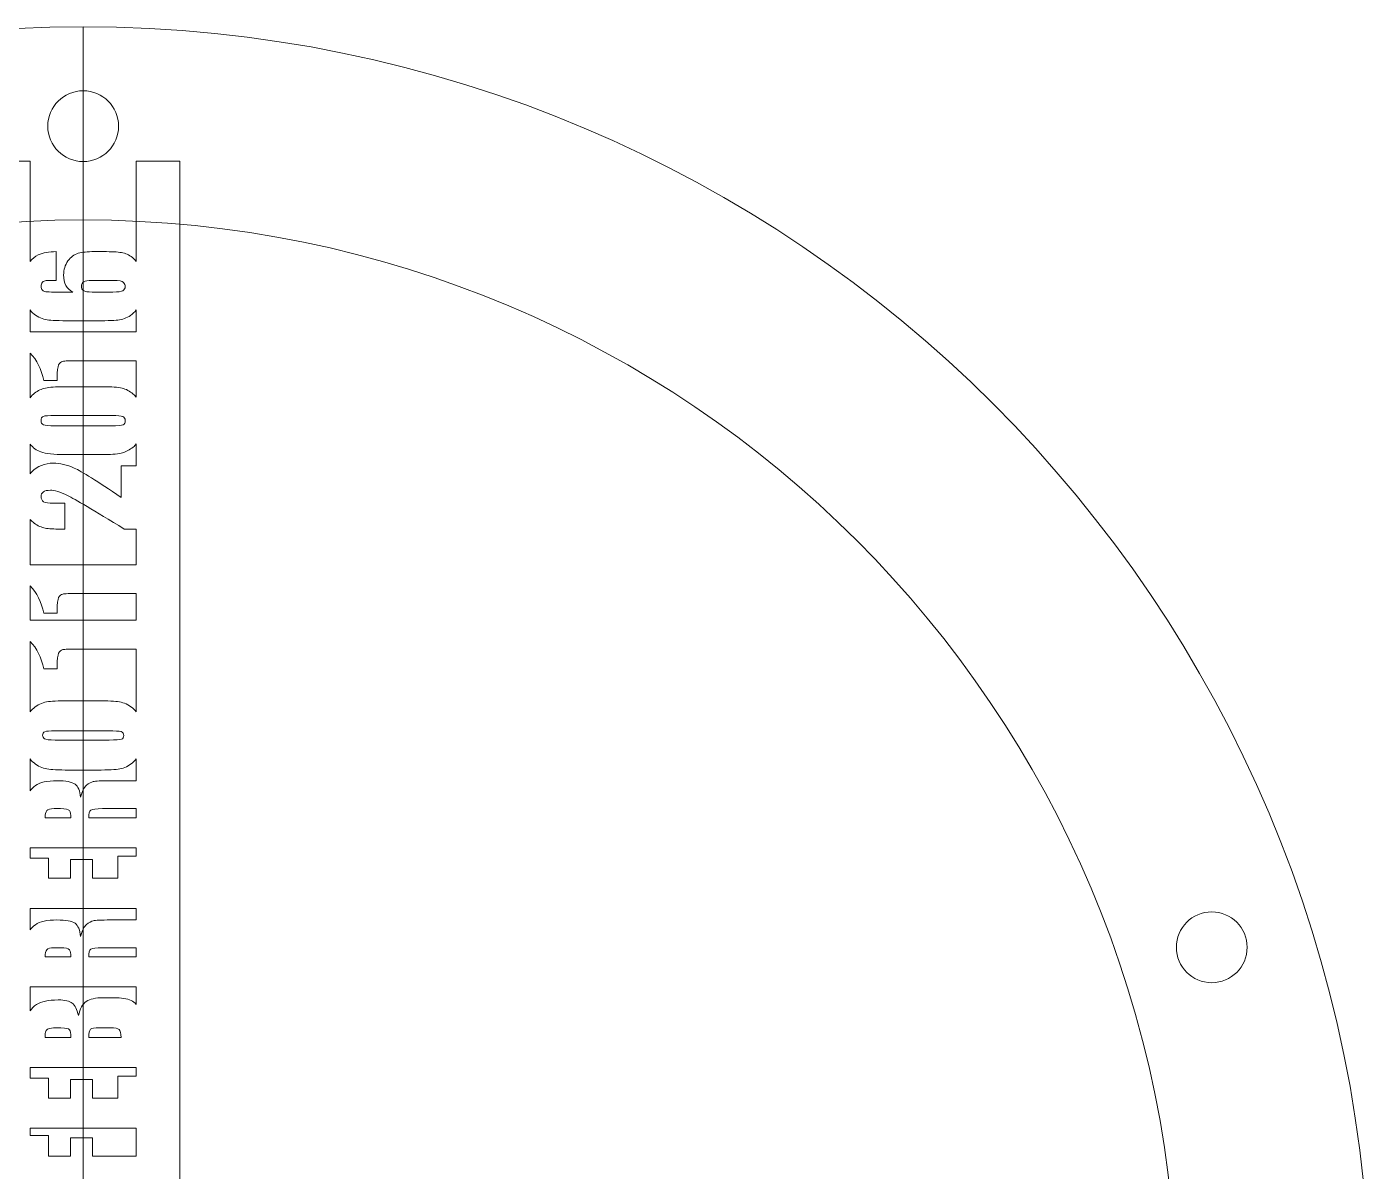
# Model space of a CAD drawing. Header units: millimetres. Extents: x -535 to 505, y -208 to 234.
# Drawn here: x -79.4 to 24.9, y 145.3 to 234.2 of the extents above; entities that cross this region are included whole.
import ezdxf

# ---------------------------------------------------------------- set-up
doc = ezdxf.new("R2010")
doc.units = ezdxf.units.MM
doc.header["$MEASUREMENT"] = 0
doc.layers.add('Capa 1', color=7, linetype='Continuous')

msp = doc.modelspace()

# ---------------------------------------------------------------- linework, layer by layer
at = {"layer": 'Capa 1', "color": 250, "lineweight": 20}
for centre, major_axis in [((-75.0592, 134.2139), (0, 100.0001)), ((-75.0593, 226.5005), (0, 2.75)), ((-75.0593, 134.214), (0, 85)), ((12.6331, 162.707), (0, 2.75))]:
    msp.add_ellipse(centre, major_axis=major_axis, ratio=1, dxfattribs=at)
msp.add_open_spline([(-75.0593, 134.214), (-75.0593, 134.214), (-75.0593, 234.2139), (-75.0593, 234.2139)], degree=3, dxfattribs=at)
for points, knots in [([(-148.4151, 82.26), (-148.4151, 82.26), (-150.1282, 85.1658), (-150.1282, 85.1658), (-150.1282, 85.1658), (-150.1282, 85.1658), (-144.0596, 88.7436), (-144.0596, 88.7436), (-144.0596, 88.7436), (-144.0596, 88.7436), (-148.2514, 95.8537), (-148.2514, 95.8537), (-148.2514, 95.8537), (-148.2514, 95.8537), (-154.3201, 92.2759), (-154.3201, 92.2759), (-154.3201, 92.2759), (-154.3201, 92.2759), (-156.0331, 95.1816), (-156.0331, 95.1816), (-156.0331, 95.1816), (-156.0331, 95.1816), (-82.8804, 138.3094), (-82.8804, 138.3094), (-82.8804, 138.3094), (-82.78, 138.5006), (-82.673, 138.6878), (-82.5593, 138.8705), (-82.5593, 138.8705), (-82.5593, 138.8705), (-82.5593, 223.7911), (-82.5593, 223.7911), (-82.5593, 223.7911), (-82.5593, 223.7911), (-79.1863, 223.7911), (-79.1863, 223.7911), (-79.1863, 223.7911), (-79.1863, 223.7911), (-79.1863, 215.9873), (-79.1863, 215.9873), (-79.1863, 215.9873), (-79.0126, 216.2073), (-78.8015, 216.3756), (-78.5539, 216.4925), (-78.5539, 216.4925), (-78.1835, 216.6664), (-77.717, 216.7533), (-77.1559, 216.7532), (-77.1559, 216.7532), (-77.1559, 216.7532), (-77.156, 214.5204), (-77.156, 214.5204), (-77.156, 214.5204), (-77.5754, 214.5204), (-77.8397, 214.5166), (-77.9474, 214.5072), (-77.9474, 214.5072), (-78.057, 214.4977), (-78.1495, 214.4524), (-78.2233, 214.3712), (-78.2233, 214.3712), (-78.2969, 214.2919), (-78.3347, 214.1823), (-78.3348, 214.0445), (-78.3348, 214.0445), (-78.3347, 213.9292), (-78.2988, 213.8347), (-78.2289, 213.7592), (-78.2289, 213.7592), (-78.1591, 213.6856), (-78.0703, 213.6421), (-77.9588, 213.6307), (-77.9588, 213.6307), (-77.8473, 213.6194), (-77.6244, 213.6137), (-77.2902, 213.6138), (-77.2902, 213.6138), (-77.2902, 213.6138), (-75.864, 213.6137), (-75.864, 213.6137), (-75.864, 213.6137), (-76.102, 213.729), (-76.2815, 213.8971), (-76.4004, 214.1181), (-76.4004, 214.1181), (-76.5195, 214.341), (-76.578, 214.6149), (-76.5779, 214.9399), (-76.5779, 214.9399), (-76.5779, 215.3497), (-76.4665, 215.7123), (-76.2455, 216.0259), (-76.2455, 216.0259), (-76.0245, 216.3414), (-75.7601, 216.5397), (-75.4503, 216.6247), (-75.4503, 216.6247), (-75.1404, 216.7097), (-74.7211, 216.7532), (-74.1942, 216.7533), (-74.1942, 216.7533), (-74.1942, 216.7533), (-73.482, 216.7532), (-73.482, 216.7532), (-73.482, 216.7532), (-72.8548, 216.7532), (-72.3883, 216.7286), (-72.0823, 216.6814), (-72.0823, 216.6814), (-71.7763, 216.6323), (-71.493, 216.5057), (-71.2341, 216.296), (-71.2341, 216.296), (-71.123, 216.2073), (-71.0224, 216.1042), (-70.9325, 215.987), (-70.9325, 215.987), (-70.9325, 215.987), (-70.9324, 223.7911), (-70.9324, 223.7911), (-70.9324, 223.7911), (-70.9324, 223.7911), (-67.5593, 223.7911), (-67.5593, 223.7911), (-67.5593, 223.7911), (-67.5593, 223.7911), (-67.5593, 138.8706), (-67.5593, 138.8706), (-67.5593, 138.8706), (-67.4597, 138.7105), (-67.3649, 138.547), (-67.2755, 138.3803), (-67.2755, 138.3803), (-67.2755, 138.3803), (6.2668, 95.9208), (6.2668, 95.9208), (6.2668, 95.9208), (6.2668, 95.9208), (4.5803, 92.9996), (4.5803, 92.9996), (4.5803, 92.9996), (4.5803, 92.9996), (-4.5505, 98.2712), (-4.5505, 98.2712), (-4.5505, 98.2712), (-4.4808, 98.0988), (-4.4354, 97.9194), (-4.4148, 97.7331), (-4.4148, 97.7331), (-4.3704, 97.3453), (-4.422, 96.9803), (-4.5668, 96.6386), (-4.5668, 96.6386), (-4.7143, 96.2963), (-5.0177, 95.7254), (-5.4786, 94.9271), (-5.4786, 94.9271), (-5.4786, 94.9271), (-6.2455, 93.5988), (-6.2455, 93.5988), (-6.2455, 93.5988), (-6.696, 92.8185), (-7.0323, 92.2776), (-7.2569, 91.9754), (-7.2569, 91.9754), (-7.4809, 91.6707), (-7.7663, 91.4407), (-8.1142, 91.2838), (-8.1142, 91.2838), (-8.293, 91.2032), (-8.4805, 91.1496), (-8.6764, 91.1226), (-8.6764, 91.1226), (-8.6764, 91.1226), (0.4534, 85.8516), (0.4534, 85.8516), (0.4534, 85.8516), (0.4534, 85.8516), (-1.2332, 82.9304), (-1.2332, 82.9304), (-1.2332, 82.9304), (-1.2332, 82.9304), (-74.7783, 125.3915), (-74.7783, 125.3915), (-74.7783, 125.3915), (-74.8716, 125.3886), (-74.9652, 125.3866), (-75.0593, 125.3866), (-75.0593, 125.3866), (-75.1265, 125.3866), (-75.1934, 125.3878), (-75.2603, 125.3892), (-75.2603, 125.3892), (-75.2603, 125.3892), (-148.4151, 82.26), (-148.4151, 82.26)], [0, 0, 0, 0, 0.02, 0.02, 0.02, 0.02, 0.04, 0.04, 0.04, 0.04, 0.06, 0.06, 0.06, 0.06, 0.08, 0.08, 0.08, 0.08, 0.1, 0.1, 0.1, 0.1, 0.12, 0.12, 0.12, 0.12, 0.14, 0.14, 0.14, 0.14, 0.16, 0.16, 0.16, 0.16, 0.18, 0.18, 0.18, 0.18, 0.2, 0.2, 0.2, 0.2, 0.22, 0.22, 0.22, 0.22, 0.24, 0.24, 0.24, 0.24, 0.26, 0.26, 0.26, 0.26, 0.28, 0.28, 0.28, 0.28, 0.3, 0.3, 0.3, 0.3, 0.32, 0.32, 0.32, 0.32, 0.34, 0.34, 0.34, 0.34, 0.36, 0.36, 0.36, 0.36, 0.38, 0.38, 0.38, 0.38, 0.4, 0.4, 0.4, 0.4, 0.42, 0.42, 0.42, 0.42, 0.44, 0.44, 0.44, 0.44, 0.46, 0.46, 0.46, 0.46, 0.48, 0.48, 0.48, 0.48, 0.5, 0.5, 0.5, 0.5, 0.52, 0.52, 0.52, 0.52, 0.54, 0.54, 0.54, 0.54, 0.56, 0.56, 0.56, 0.56, 0.58, 0.58, 0.58, 0.58, 0.6, 0.6, 0.6, 0.6, 0.62, 0.62, 0.62, 0.62, 0.64, 0.64, 0.64, 0.64, 0.66, 0.66, 0.66, 0.66, 0.68, 0.68, 0.68, 0.68, 0.7, 0.7, 0.7, 0.7, 0.72, 0.72, 0.72, 0.72, 0.74, 0.74, 0.74, 0.74, 0.76, 0.76, 0.76, 0.76, 0.78, 0.78, 0.78, 0.78, 0.8, 0.8, 0.8, 0.8, 0.82, 0.82, 0.82, 0.82, 0.84, 0.84, 0.84, 0.84, 0.86, 0.86, 0.86, 0.86, 0.88, 0.88, 0.88, 0.88, 0.9, 0.9, 0.9, 0.9, 0.92, 0.92, 0.92, 0.92, 0.94, 0.94, 0.94, 0.94, 0.96, 0.96, 0.96, 0.96, 1, 1, 1, 1]), ([(-74.3679, 214.5204), (-74.6833, 214.5204), (-74.9005, 214.4845), (-75.0177, 214.4147), (-75.0177, 214.4147), (-75.1368, 214.343), (-75.1952, 214.2277), (-75.1952, 214.0672), (-75.1952, 214.0672), (-75.1953, 213.9103), (-75.1386, 213.7951), (-75.0272, 213.7234), (-75.0272, 213.7234), (-74.9139, 213.6496), (-74.6947, 213.6137), (-74.3679, 213.6137), (-74.3679, 213.6137), (-74.3679, 213.6137), (-72.7509, 213.6137), (-72.7509, 213.6137), (-72.7509, 213.6137), (-72.3561, 213.6137), (-72.0992, 213.6477), (-71.9764, 213.7176), (-71.9764, 213.7176), (-71.8557, 213.7856), (-71.7952, 213.9008), (-71.7952, 214.0614), (-71.7952, 214.0614), (-71.7952, 214.1577), (-71.8423, 214.2597), (-71.9368, 214.3636), (-71.9368, 214.3636), (-72.0293, 214.4675), (-72.2825, 214.5204), (-72.6943, 214.5204), (-72.6943, 214.5204), (-72.6943, 214.5204), (-74.3679, 214.5204), (-74.3679, 214.5204)], [0, 0, 0, 0, 0.09090909, 0.09090909, 0.09090909, 0.09090909, 0.18181818, 0.18181818, 0.18181818, 0.18181818, 0.27272727, 0.27272727, 0.27272727, 0.27272727, 0.36363636, 0.36363636, 0.36363636, 0.36363636, 0.45454545, 0.45454545, 0.45454545, 0.45454545, 0.54545455, 0.54545455, 0.54545455, 0.54545455, 0.63636364, 0.63636364, 0.63636364, 0.63636364, 0.72727273, 0.72727273, 0.72727273, 0.72727273, 0.81818182, 0.81818182, 0.81818182, 0.81818182, 1, 1, 1, 1]), ([(-70.9324, 210.5101), (-70.9324, 210.5101), (-70.9325, 212.22), (-70.9325, 212.22), (-70.9325, 212.22), (-71.0591, 212.0535), (-71.2074, 211.913), (-71.3776, 211.7984), (-71.3776, 211.7984), (-71.6894, 211.5907), (-72.0161, 211.468), (-72.36, 211.4339), (-72.36, 211.4339), (-72.7019, 211.398), (-73.3687, 211.381), (-74.3565, 211.381), (-74.3565, 211.381), (-74.3565, 211.381), (-75.5958, 211.381), (-75.5958, 211.381), (-75.5958, 211.381), (-76.6611, 211.381), (-77.3751, 211.3961), (-77.734, 211.4282), (-77.734, 211.4282), (-78.093, 211.4604), (-78.4349, 211.5869), (-78.7541, 211.8135), (-78.7541, 211.8135), (-78.9192, 211.9291), (-79.0634, 212.0667), (-79.1862, 212.226), (-79.1862, 212.226), (-79.1862, 212.226), (-79.1862, 210.5101), (-79.1862, 210.5101), (-79.1862, 210.5101), (-79.1862, 210.5101), (-70.9324, 210.5101), (-70.9324, 210.5101)], [0, 0, 0, 0, 0.09090909, 0.09090909, 0.09090909, 0.09090909, 0.18181818, 0.18181818, 0.18181818, 0.18181818, 0.27272727, 0.27272727, 0.27272727, 0.27272727, 0.36363636, 0.36363636, 0.36363636, 0.36363636, 0.45454545, 0.45454545, 0.45454545, 0.45454545, 0.54545455, 0.54545455, 0.54545455, 0.54545455, 0.63636364, 0.63636364, 0.63636364, 0.63636364, 0.72727273, 0.72727273, 0.72727273, 0.72727273, 0.81818182, 0.81818182, 0.81818182, 0.81818182, 1, 1, 1, 1]), ([(-70.9325, 205.4466), (-70.9325, 205.4466), (-70.9324, 208.2774), (-70.9324, 208.2774), (-70.9324, 208.2774), (-70.9324, 208.2774), (-75.3954, 208.2774), (-75.3954, 208.2774), (-75.3954, 208.2774), (-76.0907, 208.2775), (-76.5099, 208.2604), (-76.6498, 208.2283), (-76.6498, 208.2283), (-76.7896, 208.1943), (-76.8973, 208.1036), (-76.9689, 207.9544), (-76.9689, 207.9544), (-77.0408, 207.8051), (-77.0767, 207.4728), (-77.0766, 206.957), (-77.0766, 206.957), (-77.0766, 206.957), (-77.0766, 206.736), (-77.0766, 206.736), (-77.0766, 206.736), (-77.0766, 206.736), (-78.1175, 206.736), (-78.1175, 206.736), (-78.1175, 206.736), (-78.3071, 207.6247), (-78.6639, 208.3372), (-79.1862, 208.873), (-79.1862, 208.873), (-79.1862, 208.873), (-79.1862, 205.3886), (-79.1862, 205.3886), (-79.1862, 205.3886), (-79.0781, 205.5405), (-78.9599, 205.6661), (-78.8315, 205.765), (-78.8315, 205.765), (-78.5841, 205.9577), (-78.3063, 206.088), (-77.9965, 206.156), (-77.9965, 206.156), (-77.6867, 206.224), (-77.1918, 206.2581), (-76.5119, 206.2581), (-76.5119, 206.2581), (-76.5119, 206.2581), (-73.5236, 206.2581), (-73.5236, 206.2581), (-73.5236, 206.2581), (-72.8435, 206.2581), (-72.3506, 206.2203), (-72.0407, 206.1466), (-72.0407, 206.1466), (-71.729, 206.0729), (-71.4401, 205.9199), (-71.17, 205.6876), (-71.17, 205.6876), (-71.083, 205.6123), (-71.0038, 205.5319), (-70.9325, 205.4466)], [0, 0, 0, 0, 0.05882353, 0.05882353, 0.05882353, 0.05882353, 0.11764706, 0.11764706, 0.11764706, 0.11764706, 0.17647059, 0.17647059, 0.17647059, 0.17647059, 0.23529412, 0.23529412, 0.23529412, 0.23529412, 0.29411765, 0.29411765, 0.29411765, 0.29411765, 0.35294118, 0.35294118, 0.35294118, 0.35294118, 0.41176471, 0.41176471, 0.41176471, 0.41176471, 0.47058824, 0.47058824, 0.47058824, 0.47058824, 0.52941176, 0.52941176, 0.52941176, 0.52941176, 0.58823529, 0.58823529, 0.58823529, 0.58823529, 0.64705882, 0.64705882, 0.64705882, 0.64705882, 0.70588235, 0.70588235, 0.70588235, 0.70588235, 0.76470588, 0.76470588, 0.76470588, 0.76470588, 0.82352941, 0.82352941, 0.82352941, 0.82352941, 0.88235294, 0.88235294, 0.88235294, 0.88235294, 1, 1, 1, 1]), ([(-77.2617, 204.0254), (-77.7378, 204.0254), (-78.0344, 204.0026), (-78.1552, 203.9554), (-78.1552, 203.9554), (-78.2742, 203.9101), (-78.3348, 203.8024), (-78.3348, 203.6305), (-78.3348, 203.6305), (-78.3348, 203.4643), (-78.2704, 203.3547), (-78.1439, 203.3018), (-78.1439, 203.3018), (-78.0173, 203.2472), (-77.7226, 203.2206), (-77.2617, 203.2206), (-77.2617, 203.2206), (-77.2617, 203.2206), (-72.8946, 203.2206), (-72.8946, 203.2206), (-72.8946, 203.2206), (-72.375, 203.2206), (-72.0615, 203.2452), (-71.9558, 203.2962), (-71.9558, 203.2962), (-71.8481, 203.3453), (-71.7952, 203.453), (-71.7951, 203.6211), (-71.7951, 203.6211), (-71.7951, 203.7873), (-71.8574, 203.895), (-71.984, 203.9479), (-71.984, 203.9479), (-72.1088, 203.9989), (-72.3901, 204.0253), (-72.8285, 204.0253), (-72.8285, 204.0253), (-72.8285, 204.0253), (-77.2617, 204.0254), (-77.2617, 204.0254)], [0, 0, 0, 0, 0.09090909, 0.09090909, 0.09090909, 0.09090909, 0.18181818, 0.18181818, 0.18181818, 0.18181818, 0.27272727, 0.27272727, 0.27272727, 0.27272727, 0.36363636, 0.36363636, 0.36363636, 0.36363636, 0.45454545, 0.45454545, 0.45454545, 0.45454545, 0.54545455, 0.54545455, 0.54545455, 0.54545455, 0.63636364, 0.63636364, 0.63636364, 0.63636364, 0.72727273, 0.72727273, 0.72727273, 0.72727273, 0.81818182, 0.81818182, 0.81818182, 0.81818182, 1, 1, 1, 1]), ([(-70.9324, 200.1152), (-70.9324, 200.1152), (-70.9325, 201.809), (-70.9325, 201.809), (-70.9325, 201.809), (-71.0055, 201.7203), (-71.0866, 201.64), (-71.1755, 201.5678), (-71.1755, 201.5678), (-71.4382, 201.3581), (-71.7139, 201.2089), (-72.003, 201.1202), (-72.003, 201.1202), (-72.2939, 201.0313), (-72.7547, 200.9879), (-73.3856, 200.9879), (-73.3856, 200.9879), (-73.3856, 200.9879), (-76.5119, 200.9879), (-76.5119, 200.9879), (-76.5119, 200.9879), (-77.3354, 200.988), (-77.9512, 201.0597), (-78.3612, 201.2013), (-78.3612, 201.2013), (-78.6877, 201.3142), (-78.9628, 201.5158), (-79.1863, 201.8072), (-79.1863, 201.8072), (-79.1863, 201.8072), (-79.1862, 199.486), (-79.1862, 199.486), (-79.1862, 199.486), (-79.1453, 199.5382), (-79.102, 199.588), (-79.0563, 199.6354), (-79.0563, 199.6354), (-78.6142, 200.0906), (-78.057, 200.3192), (-77.3827, 200.3192), (-77.3827, 200.3192), (-76.8688, 200.3192), (-76.3268, 200.1908), (-75.7544, 199.9339), (-75.7544, 199.9339), (-75.1821, 199.677), (-73.9694, 198.9195), (-72.1124, 197.6634), (-72.1124, 197.6634), (-72.1124, 197.6634), (-72.1125, 200.1152), (-72.1125, 200.1152), (-72.1125, 200.1152), (-72.1125, 200.1152), (-70.9324, 200.1152), (-70.9324, 200.1152)], [0, 0, 0, 0, 0.06666667, 0.06666667, 0.06666667, 0.06666667, 0.13333333, 0.13333333, 0.13333333, 0.13333333, 0.2, 0.2, 0.2, 0.2, 0.26666667, 0.26666667, 0.26666667, 0.26666667, 0.33333333, 0.33333333, 0.33333333, 0.33333333, 0.4, 0.4, 0.4, 0.4, 0.46666667, 0.46666667, 0.46666667, 0.46666667, 0.53333333, 0.53333333, 0.53333333, 0.53333333, 0.6, 0.6, 0.6, 0.6, 0.66666667, 0.66666667, 0.66666667, 0.66666667, 0.73333333, 0.73333333, 0.73333333, 0.73333333, 0.8, 0.8, 0.8, 0.8, 0.86666667, 0.86666667, 0.86666667, 0.86666667, 1, 1, 1, 1]), ([(-70.9325, 192.429), (-70.9325, 192.429), (-70.9325, 195.1974), (-70.9325, 195.1974), (-70.9325, 195.1974), (-70.9325, 195.1974), (-71.8631, 195.2002), (-71.8631, 195.2002), (-71.8631, 195.2002), (-74.2451, 196.6584), (-75.7185, 197.5255), (-76.2851, 197.8012), (-76.2851, 197.8012), (-76.8519, 198.077), (-77.2939, 198.2149), (-77.6094, 198.2149), (-77.6094, 198.2149), (-77.8531, 198.2149), (-78.0344, 198.1715), (-78.1553, 198.0884), (-78.1553, 198.0884), (-78.2742, 198.0052), (-78.3348, 197.8787), (-78.3347, 197.7087), (-78.3347, 197.7087), (-78.3347, 197.5387), (-78.2685, 197.4103), (-78.1363, 197.3271), (-78.1363, 197.3271), (-78.0042, 197.244), (-77.7416, 197.2024), (-77.3487, 197.2024), (-77.3487, 197.2024), (-77.3487, 197.2024), (-76.4987, 197.2024), (-76.4987, 197.2024), (-76.4987, 197.2024), (-76.4987, 197.2024), (-76.4986, 195.1964), (-76.4986, 195.1964), (-76.4986, 195.1964), (-76.4986, 195.1964), (-76.8254, 195.1964), (-76.8254, 195.1964), (-76.8254, 195.1964), (-77.326, 195.1964), (-77.7226, 195.2228), (-78.0117, 195.2738), (-78.0117, 195.2738), (-78.3006, 195.3248), (-78.586, 195.4533), (-78.8655, 195.6554), (-78.8655, 195.6554), (-78.9844, 195.7422), (-79.0915, 195.84), (-79.1862, 195.9488), (-79.1862, 195.9488), (-79.1862, 195.9488), (-79.1862, 192.429), (-79.1862, 192.429), (-79.1862, 192.429), (-79.1862, 192.429), (-70.9325, 192.429), (-70.9325, 192.429)], [0, 0, 0, 0, 0.05882353, 0.05882353, 0.05882353, 0.05882353, 0.11764706, 0.11764706, 0.11764706, 0.11764706, 0.17647059, 0.17647059, 0.17647059, 0.17647059, 0.23529412, 0.23529412, 0.23529412, 0.23529412, 0.29411765, 0.29411765, 0.29411765, 0.29411765, 0.35294118, 0.35294118, 0.35294118, 0.35294118, 0.41176471, 0.41176471, 0.41176471, 0.41176471, 0.47058824, 0.47058824, 0.47058824, 0.47058824, 0.52941176, 0.52941176, 0.52941176, 0.52941176, 0.58823529, 0.58823529, 0.58823529, 0.58823529, 0.64705882, 0.64705882, 0.64705882, 0.64705882, 0.70588235, 0.70588235, 0.70588235, 0.70588235, 0.76470588, 0.76470588, 0.76470588, 0.76470588, 0.82352941, 0.82352941, 0.82352941, 0.82352941, 0.88235294, 0.88235294, 0.88235294, 0.88235294, 1, 1, 1, 1]), ([(-70.9324, 188.1128), (-70.9324, 188.1128), (-70.9324, 190.1963), (-70.9324, 190.1963), (-70.9324, 190.1963), (-70.9324, 190.1963), (-75.3954, 190.1963), (-75.3954, 190.1963), (-75.3954, 190.1963), (-76.0907, 190.1964), (-76.5099, 190.1793), (-76.6497, 190.1472), (-76.6497, 190.1472), (-76.7896, 190.1132), (-76.8973, 190.0225), (-76.969, 189.8733), (-76.969, 189.8733), (-77.0408, 189.724), (-77.0766, 189.3917), (-77.0766, 188.8759), (-77.0766, 188.8759), (-77.0766, 188.8759), (-77.0766, 188.6549), (-77.0766, 188.6549), (-77.0766, 188.6549), (-77.0766, 188.6549), (-78.1175, 188.655), (-78.1175, 188.655), (-78.1175, 188.655), (-78.3071, 189.5436), (-78.664, 190.256), (-79.1862, 190.7919), (-79.1862, 190.7919), (-79.1862, 190.7919), (-79.1863, 188.1127), (-79.1863, 188.1127), (-79.1863, 188.1127), (-79.1863, 188.1127), (-70.9324, 188.1128), (-70.9324, 188.1128)], [0, 0, 0, 0, 0.09090909, 0.09090909, 0.09090909, 0.09090909, 0.18181818, 0.18181818, 0.18181818, 0.18181818, 0.27272727, 0.27272727, 0.27272727, 0.27272727, 0.36363636, 0.36363636, 0.36363636, 0.36363636, 0.45454545, 0.45454545, 0.45454545, 0.45454545, 0.54545455, 0.54545455, 0.54545455, 0.54545455, 0.63636364, 0.63636364, 0.63636364, 0.63636364, 0.72727273, 0.72727273, 0.72727273, 0.72727273, 0.81818182, 0.81818182, 0.81818182, 0.81818182, 1, 1, 1, 1]), ([(-70.9324, 180.9932), (-70.9324, 180.9932), (-70.9324, 185.88), (-70.9324, 185.88), (-70.9324, 185.88), (-70.9324, 185.88), (-75.3955, 185.8801), (-75.3955, 185.8801), (-75.3955, 185.8801), (-76.0906, 185.88), (-76.51, 185.863), (-76.6498, 185.8309), (-76.6498, 185.8309), (-76.7896, 185.7969), (-76.8972, 185.7062), (-76.9689, 185.557), (-76.9689, 185.557), (-77.0408, 185.4077), (-77.0766, 185.0753), (-77.0767, 184.5596), (-77.0767, 184.5596), (-77.0767, 184.5596), (-77.0766, 184.3386), (-77.0766, 184.3386), (-77.0766, 184.3386), (-77.0766, 184.3386), (-78.1175, 184.3386), (-78.1175, 184.3386), (-78.1175, 184.3386), (-78.307, 185.2273), (-78.6639, 185.9397), (-79.1863, 186.4757), (-79.1863, 186.4757), (-79.1863, 186.4757), (-79.1862, 180.9921), (-79.1862, 180.9921), (-79.1862, 180.9921), (-79.0718, 181.1386), (-78.9392, 181.2676), (-78.7881, 181.3786), (-78.7881, 181.3786), (-78.4744, 181.6109), (-78.1325, 181.7488), (-77.7643, 181.7942), (-77.7643, 181.7942), (-77.3941, 181.8376), (-76.748, 181.8603), (-75.8262, 181.8603), (-75.8262, 181.8603), (-75.8262, 181.8603), (-74.2923, 181.8603), (-74.2923, 181.8603), (-74.2923, 181.8603), (-73.3914, 181.8603), (-72.7548, 181.8395), (-72.3807, 181.7962), (-72.3807, 181.7962), (-72.0048, 181.7545), (-71.6629, 181.6223), (-71.3531, 181.3994), (-71.3531, 181.3994), (-71.1939, 181.2849), (-71.0537, 181.1493), (-70.9324, 180.9932)], [0, 0, 0, 0, 0.05882353, 0.05882353, 0.05882353, 0.05882353, 0.11764706, 0.11764706, 0.11764706, 0.11764706, 0.17647059, 0.17647059, 0.17647059, 0.17647059, 0.23529412, 0.23529412, 0.23529412, 0.23529412, 0.29411765, 0.29411765, 0.29411765, 0.29411765, 0.35294118, 0.35294118, 0.35294118, 0.35294118, 0.41176471, 0.41176471, 0.41176471, 0.41176471, 0.47058824, 0.47058824, 0.47058824, 0.47058824, 0.52941176, 0.52941176, 0.52941176, 0.52941176, 0.58823529, 0.58823529, 0.58823529, 0.58823529, 0.64705882, 0.64705882, 0.64705882, 0.64705882, 0.70588235, 0.70588235, 0.70588235, 0.70588235, 0.76470588, 0.76470588, 0.76470588, 0.76470588, 0.82352941, 0.82352941, 0.82352941, 0.82352941, 0.88235294, 0.88235294, 0.88235294, 0.88235294, 1, 1, 1, 1]), ([(-77.2372, 179.5255), (-77.6528, 179.5255), (-77.9192, 179.5029), (-78.0362, 179.4575), (-78.0362, 179.4575), (-78.1515, 179.4122), (-78.21, 179.3196), (-78.2101, 179.1799), (-78.2101, 179.1799), (-78.2101, 179.0609), (-78.1628, 178.9702), (-78.0684, 178.906), (-78.0684, 178.906), (-77.9759, 178.8436), (-77.6982, 178.8115), (-77.2373, 178.8115), (-77.2373, 178.8115), (-77.2373, 178.8115), (-73.0531, 178.8115), (-73.0531, 178.8115), (-73.0531, 178.8115), (-72.5338, 178.8115), (-72.2127, 178.8323), (-72.0917, 178.8739), (-72.0917, 178.8739), (-71.9689, 178.9154), (-71.9084, 179.0118), (-71.9084, 179.1629), (-71.9084, 179.1629), (-71.9084, 179.3178), (-71.9784, 179.4179), (-72.1181, 179.4613), (-72.1181, 179.4613), (-72.2579, 179.5048), (-72.5922, 179.5255), (-73.1194, 179.5255), (-73.1194, 179.5255), (-73.1194, 179.5255), (-77.2372, 179.5255), (-77.2372, 179.5255)], [0, 0, 0, 0, 0.09090909, 0.09090909, 0.09090909, 0.09090909, 0.18181818, 0.18181818, 0.18181818, 0.18181818, 0.27272727, 0.27272727, 0.27272727, 0.27272727, 0.36363636, 0.36363636, 0.36363636, 0.36363636, 0.45454545, 0.45454545, 0.45454545, 0.45454545, 0.54545455, 0.54545455, 0.54545455, 0.54545455, 0.63636364, 0.63636364, 0.63636364, 0.63636364, 0.72727273, 0.72727273, 0.72727273, 0.72727273, 0.81818182, 0.81818182, 0.81818182, 0.81818182, 1, 1, 1, 1]), ([(-70.9325, 175.6438), (-70.9325, 175.6438), (-70.9324, 177.3449), (-70.9324, 177.3449), (-70.9324, 177.3449), (-71.0469, 177.1984), (-71.1795, 177.0695), (-71.3305, 176.9585), (-71.3305, 176.9585), (-71.6441, 176.7261), (-71.9859, 176.5882), (-72.3542, 176.5429), (-72.3542, 176.5429), (-72.7245, 176.4994), (-73.3705, 176.4768), (-74.2924, 176.4769), (-74.2924, 176.4769), (-74.2924, 176.4769), (-75.8262, 176.4768), (-75.8262, 176.4768), (-75.8262, 176.4768), (-76.7273, 176.4768), (-77.3638, 176.4976), (-77.7378, 176.541), (-77.7378, 176.541), (-78.1137, 176.5826), (-78.4556, 176.7148), (-78.7654, 176.9377), (-78.7654, 176.9377), (-78.9247, 177.0523), (-79.0649, 177.1878), (-79.1862, 177.3441), (-79.1862, 177.3441), (-79.1862, 177.3441), (-79.1862, 174.8647), (-79.1862, 174.8647), (-79.1862, 174.8647), (-79.0786, 175.0187), (-78.9397, 175.1556), (-78.7691, 175.2754), (-78.7691, 175.2754), (-78.4216, 175.521), (-77.8643, 175.6438), (-77.1012, 175.6438), (-77.1012, 175.6438), (-76.4041, 175.6438), (-75.9357, 175.5569), (-75.6959, 175.3831), (-75.6959, 175.3831), (-75.456, 175.2112), (-75.3124, 174.8693), (-75.2652, 174.3593), (-75.2652, 174.3593), (-75.15, 174.8202), (-74.997, 175.1318), (-74.8042, 175.2905), (-74.8042, 175.2905), (-74.6134, 175.4492), (-74.4359, 175.5474), (-74.2754, 175.5852), (-74.2754, 175.5852), (-74.1147, 175.6249), (-73.6727, 175.6438), (-72.9494, 175.6438), (-72.9494, 175.6438), (-72.9494, 175.6438), (-70.9325, 175.6438), (-70.9325, 175.6438)], [0, 0, 0, 0, 0.05555556, 0.05555556, 0.05555556, 0.05555556, 0.11111111, 0.11111111, 0.11111111, 0.11111111, 0.16666667, 0.16666667, 0.16666667, 0.16666667, 0.22222222, 0.22222222, 0.22222222, 0.22222222, 0.27777778, 0.27777778, 0.27777778, 0.27777778, 0.33333333, 0.33333333, 0.33333333, 0.33333333, 0.38888889, 0.38888889, 0.38888889, 0.38888889, 0.44444444, 0.44444444, 0.44444444, 0.44444444, 0.5, 0.5, 0.5, 0.5, 0.55555556, 0.55555556, 0.55555556, 0.55555556, 0.61111111, 0.61111111, 0.61111111, 0.61111111, 0.66666667, 0.66666667, 0.66666667, 0.66666667, 0.72222222, 0.72222222, 0.72222222, 0.72222222, 0.77777778, 0.77777778, 0.77777778, 0.77777778, 0.83333333, 0.83333333, 0.83333333, 0.83333333, 0.88888889, 0.88888889, 0.88888889, 0.88888889, 1, 1, 1, 1]), ([(-78.0173, 172.7763), (-78.0173, 172.7763), (-76.0226, 172.7763), (-76.0226, 172.7763), (-76.0226, 172.7763), (-76.0227, 173.0371), (-76.0586, 173.2183), (-76.1303, 173.3222), (-76.1303, 173.3222), (-76.202, 173.4261), (-76.4363, 173.479), (-76.831, 173.4791), (-76.831, 173.4791), (-76.831, 173.4791), (-77.3241, 173.479), (-77.3241, 173.479), (-77.3241, 173.479), (-77.6094, 173.479), (-77.7964, 173.428), (-77.8851, 173.3279), (-77.8851, 173.3279), (-77.9739, 173.2278), (-78.0174, 173.0427), (-78.0173, 172.7763)], [0, 0, 0, 0, 0.14285714, 0.14285714, 0.14285714, 0.14285714, 0.28571429, 0.28571429, 0.28571429, 0.28571429, 0.42857143, 0.42857143, 0.42857143, 0.42857143, 0.57142857, 0.57142857, 0.57142857, 0.57142857, 0.71428571, 0.71428571, 0.71428571, 0.71428571, 1, 1, 1, 1]), ([(-70.9325, 172.7764), (-70.9325, 172.7764), (-70.9325, 173.479), (-70.9325, 173.479), (-70.9325, 173.479), (-70.9325, 173.479), (-73.5651, 173.479), (-73.5651, 173.479), (-73.5651, 173.479), (-74.0448, 173.4791), (-74.3415, 173.4412), (-74.4566, 173.3657), (-74.4566, 173.3657), (-74.572, 173.292), (-74.6286, 173.0956), (-74.6285, 172.7763), (-74.6285, 172.7763), (-74.6285, 172.7763), (-70.9325, 172.7764), (-70.9325, 172.7764)], [0, 0, 0, 0, 0.16666667, 0.16666667, 0.16666667, 0.16666667, 0.33333333, 0.33333333, 0.33333333, 0.33333333, 0.5, 0.5, 0.5, 0.5, 0.66666667, 0.66666667, 0.66666667, 0.66666667, 1, 1, 1, 1]), ([(-70.9325, 169.7785), (-70.9325, 169.7785), (-70.9325, 170.4416), (-70.9325, 170.4416), (-70.9325, 170.4416), (-70.9325, 170.4416), (-79.1862, 170.4416), (-79.1862, 170.4416), (-79.1862, 170.4416), (-79.1862, 170.4416), (-79.1863, 169.6197), (-79.1863, 169.6197), (-79.1863, 169.6197), (-79.1863, 169.6197), (-77.7566, 169.6198), (-77.7566, 169.6198), (-77.7566, 169.6198), (-77.7566, 169.6198), (-77.7567, 168.0671), (-77.7567, 168.0671), (-77.7567, 168.0671), (-77.7567, 168.0671), (-76.0453, 168.0671), (-76.0453, 168.0671), (-76.0453, 168.0671), (-76.0453, 168.0671), (-76.0452, 169.5178), (-76.0452, 169.5178), (-76.0452, 169.5178), (-76.0452, 169.5178), (-74.3452, 169.5178), (-74.3452, 169.5178), (-74.3452, 169.5178), (-74.3452, 169.5178), (-74.3453, 168.0671), (-74.3453, 168.0671), (-74.3453, 168.0671), (-74.3453, 168.0671), (-72.3731, 168.0671), (-72.3731, 168.0671), (-72.3731, 168.0671), (-72.3731, 168.0671), (-72.3732, 169.7785), (-72.3732, 169.7785), (-72.3732, 169.7785), (-72.3732, 169.7785), (-70.9325, 169.7785), (-70.9325, 169.7785)], [0, 0, 0, 0, 0.07692308, 0.07692308, 0.07692308, 0.07692308, 0.15384615, 0.15384615, 0.15384615, 0.15384615, 0.23076923, 0.23076923, 0.23076923, 0.23076923, 0.30769231, 0.30769231, 0.30769231, 0.30769231, 0.38461538, 0.38461538, 0.38461538, 0.38461538, 0.46153846, 0.46153846, 0.46153846, 0.46153846, 0.53846154, 0.53846154, 0.53846154, 0.53846154, 0.61538462, 0.61538462, 0.61538462, 0.61538462, 0.69230769, 0.69230769, 0.69230769, 0.69230769, 0.76923077, 0.76923077, 0.76923077, 0.76923077, 0.84615385, 0.84615385, 0.84615385, 0.84615385, 1, 1, 1, 1]), ([(-70.9324, 164.8314), (-70.9324, 164.8314), (-70.9325, 165.7324), (-70.9325, 165.7324), (-70.9325, 165.7324), (-70.9325, 165.7324), (-79.1862, 165.7325), (-79.1862, 165.7325), (-79.1862, 165.7325), (-79.1862, 165.7325), (-79.1862, 164.0523), (-79.1862, 164.0523), (-79.1862, 164.0523), (-79.0787, 164.2063), (-78.9396, 164.3432), (-78.7692, 164.463), (-78.7692, 164.463), (-78.4216, 164.7086), (-77.8643, 164.8314), (-77.1013, 164.8314), (-77.1013, 164.8314), (-76.4042, 164.8315), (-75.9358, 164.7445), (-75.6959, 164.5708), (-75.6959, 164.5708), (-75.4559, 164.3988), (-75.3123, 164.0569), (-75.2652, 163.5469), (-75.2652, 163.5469), (-75.1499, 164.0078), (-74.9969, 164.3194), (-74.8043, 164.4781), (-74.8043, 164.4781), (-74.6135, 164.6368), (-74.4359, 164.735), (-74.2753, 164.7728), (-74.2753, 164.7728), (-74.1148, 164.8125), (-73.6727, 164.8314), (-72.9493, 164.8314), (-72.9493, 164.8314), (-72.9493, 164.8314), (-70.9324, 164.8314), (-70.9324, 164.8314)], [0, 0, 0, 0, 0.08333333, 0.08333333, 0.08333333, 0.08333333, 0.16666667, 0.16666667, 0.16666667, 0.16666667, 0.25, 0.25, 0.25, 0.25, 0.33333333, 0.33333333, 0.33333333, 0.33333333, 0.41666667, 0.41666667, 0.41666667, 0.41666667, 0.5, 0.5, 0.5, 0.5, 0.58333333, 0.58333333, 0.58333333, 0.58333333, 0.66666667, 0.66666667, 0.66666667, 0.66666667, 0.75, 0.75, 0.75, 0.75, 0.83333333, 0.83333333, 0.83333333, 0.83333333, 1, 1, 1, 1]), ([(-78.0173, 161.9639), (-78.0173, 161.9639), (-76.0227, 161.9639), (-76.0227, 161.9639), (-76.0227, 161.9639), (-76.0227, 162.2246), (-76.0585, 162.4059), (-76.1303, 162.5098), (-76.1303, 162.5098), (-76.2021, 162.6137), (-76.4363, 162.6666), (-76.8311, 162.6666), (-76.8311, 162.6666), (-76.8311, 162.6666), (-77.3242, 162.6666), (-77.3242, 162.6666), (-77.3242, 162.6666), (-77.6094, 162.6666), (-77.7963, 162.6156), (-77.8852, 162.5155), (-77.8852, 162.5155), (-77.974, 162.4155), (-78.0173, 162.2304), (-78.0173, 161.9639)], [0, 0, 0, 0, 0.14285714, 0.14285714, 0.14285714, 0.14285714, 0.28571429, 0.28571429, 0.28571429, 0.28571429, 0.42857143, 0.42857143, 0.42857143, 0.42857143, 0.57142857, 0.57142857, 0.57142857, 0.57142857, 0.71428571, 0.71428571, 0.71428571, 0.71428571, 1, 1, 1, 1]), ([(-70.9325, 161.9639), (-70.9325, 161.9639), (-70.9324, 162.6666), (-70.9324, 162.6666), (-70.9324, 162.6666), (-70.9324, 162.6666), (-73.5652, 162.6666), (-73.5652, 162.6666), (-73.5652, 162.6666), (-74.0449, 162.6666), (-74.3415, 162.6288), (-74.4566, 162.5533), (-74.4566, 162.5533), (-74.572, 162.4796), (-74.6285, 162.2832), (-74.6286, 161.9639), (-74.6286, 161.9639), (-74.6286, 161.9639), (-70.9325, 161.9639), (-70.9325, 161.9639)], [0, 0, 0, 0, 0.16666667, 0.16666667, 0.16666667, 0.16666667, 0.33333333, 0.33333333, 0.33333333, 0.33333333, 0.5, 0.5, 0.5, 0.5, 0.66666667, 0.66666667, 0.66666667, 0.66666667, 1, 1, 1, 1]), ([(-70.9324, 158.2647), (-70.9324, 158.2647), (-70.9324, 159.6292), (-70.9324, 159.6292), (-70.9324, 159.6292), (-70.9324, 159.6292), (-79.1862, 159.6293), (-79.1862, 159.6293), (-79.1862, 159.6293), (-79.1862, 159.6293), (-79.1863, 157.7693), (-79.1863, 157.7693), (-79.1863, 157.7693), (-79.0612, 157.9632), (-78.8928, 158.1303), (-78.6822, 158.271), (-78.6822, 158.271), (-78.3329, 158.5034), (-77.7718, 158.6186), (-76.9974, 158.6186), (-76.9974, 158.6186), (-76.474, 158.6186), (-76.1095, 158.5374), (-75.9037, 158.373), (-75.9037, 158.373), (-75.6958, 158.2087), (-75.539, 157.8838), (-75.4277, 157.4002), (-75.4277, 157.4002), (-75.3048, 157.9405), (-75.1027, 158.3069), (-74.8213, 158.4995), (-74.8213, 158.4995), (-74.5379, 158.6923), (-74.1054, 158.7886), (-73.5198, 158.7887), (-73.5198, 158.7887), (-73.5198, 158.7887), (-72.6887, 158.7886), (-72.6887, 158.7886), (-72.6887, 158.7886), (-72.0822, 158.7886), (-71.6346, 158.7187), (-71.3419, 158.5808), (-71.3419, 158.5808), (-71.1757, 158.502), (-71.039, 158.3967), (-70.9324, 158.2647)], [0, 0, 0, 0, 0.07692308, 0.07692308, 0.07692308, 0.07692308, 0.15384615, 0.15384615, 0.15384615, 0.15384615, 0.23076923, 0.23076923, 0.23076923, 0.23076923, 0.30769231, 0.30769231, 0.30769231, 0.30769231, 0.38461538, 0.38461538, 0.38461538, 0.38461538, 0.46153846, 0.46153846, 0.46153846, 0.46153846, 0.53846154, 0.53846154, 0.53846154, 0.53846154, 0.61538462, 0.61538462, 0.61538462, 0.61538462, 0.69230769, 0.69230769, 0.69230769, 0.69230769, 0.76923077, 0.76923077, 0.76923077, 0.76923077, 0.84615385, 0.84615385, 0.84615385, 0.84615385, 1, 1, 1, 1]), ([(-78.0173, 155.7058), (-78.0173, 155.7058), (-76.0227, 155.7058), (-76.0227, 155.7058), (-76.0227, 155.7058), (-76.0265, 155.804), (-76.0282, 155.8796), (-76.0283, 155.9344), (-76.0283, 155.9344), (-76.0282, 156.1573), (-76.0849, 156.3008), (-76.1965, 156.3613), (-76.1965, 156.3613), (-76.3098, 156.4236), (-76.6328, 156.4538), (-77.1636, 156.4538), (-77.1636, 156.4538), (-77.4451, 156.4538), (-77.6415, 156.4293), (-77.7547, 156.3784), (-77.7547, 156.3784), (-77.8662, 156.3274), (-77.9381, 156.2612), (-77.9683, 156.18), (-77.9683, 156.18), (-77.9965, 156.0987), (-78.0136, 155.9401), (-78.0173, 155.7058)], [0, 0, 0, 0, 0.125, 0.125, 0.125, 0.125, 0.25, 0.25, 0.25, 0.25, 0.375, 0.375, 0.375, 0.375, 0.5, 0.5, 0.5, 0.5, 0.625, 0.625, 0.625, 0.625, 0.75, 0.75, 0.75, 0.75, 1, 1, 1, 1]), ([(-74.6286, 155.7058), (-74.6286, 155.7058), (-72.1125, 155.7058), (-72.1125, 155.7058), (-72.1125, 155.7058), (-72.1239, 156.0269), (-72.1748, 156.2328), (-72.2674, 156.3216), (-72.2674, 156.3216), (-72.36, 156.4104), (-72.5885, 156.4538), (-72.9511, 156.4539), (-72.9511, 156.4539), (-72.9511, 156.4539), (-73.7899, 156.4538), (-73.7899, 156.4538), (-73.7899, 156.4538), (-74.1753, 156.4538), (-74.4075, 156.4142), (-74.4906, 156.3348), (-74.4906, 156.3348), (-74.5719, 156.2555), (-74.6173, 156.0458), (-74.6286, 155.7058)], [0, 0, 0, 0, 0.14285714, 0.14285714, 0.14285714, 0.14285714, 0.28571429, 0.28571429, 0.28571429, 0.28571429, 0.42857143, 0.42857143, 0.42857143, 0.42857143, 0.57142857, 0.57142857, 0.57142857, 0.57142857, 0.71428571, 0.71428571, 0.71428571, 0.71428571, 1, 1, 1, 1]), ([(-70.9324, 152.708), (-70.9324, 152.708), (-70.9324, 153.3711), (-70.9324, 153.3711), (-70.9324, 153.3711), (-70.9324, 153.3711), (-79.1862, 153.3711), (-79.1862, 153.3711), (-79.1862, 153.3711), (-79.1862, 153.3711), (-79.1862, 152.5493), (-79.1862, 152.5493), (-79.1862, 152.5493), (-79.1862, 152.5493), (-77.7567, 152.5493), (-77.7567, 152.5493), (-77.7567, 152.5493), (-77.7567, 152.5493), (-77.7566, 150.9966), (-77.7566, 150.9966), (-77.7566, 150.9966), (-77.7566, 150.9966), (-76.0453, 150.9967), (-76.0453, 150.9967), (-76.0453, 150.9967), (-76.0453, 150.9967), (-76.0453, 152.4473), (-76.0453, 152.4473), (-76.0453, 152.4473), (-76.0453, 152.4473), (-74.3452, 152.4474), (-74.3452, 152.4474), (-74.3452, 152.4474), (-74.3452, 152.4474), (-74.3452, 150.9966), (-74.3452, 150.9966), (-74.3452, 150.9966), (-74.3452, 150.9966), (-72.3732, 150.9966), (-72.3732, 150.9966), (-72.3732, 150.9966), (-72.3732, 150.9966), (-72.3731, 152.708), (-72.3731, 152.708), (-72.3731, 152.708), (-72.3731, 152.708), (-70.9324, 152.708), (-70.9324, 152.708)], [0, 0, 0, 0, 0.07692308, 0.07692308, 0.07692308, 0.07692308, 0.15384615, 0.15384615, 0.15384615, 0.15384615, 0.23076923, 0.23076923, 0.23076923, 0.23076923, 0.30769231, 0.30769231, 0.30769231, 0.30769231, 0.38461538, 0.38461538, 0.38461538, 0.38461538, 0.46153846, 0.46153846, 0.46153846, 0.46153846, 0.53846154, 0.53846154, 0.53846154, 0.53846154, 0.61538462, 0.61538462, 0.61538462, 0.61538462, 0.69230769, 0.69230769, 0.69230769, 0.69230769, 0.76923077, 0.76923077, 0.76923077, 0.76923077, 0.84615385, 0.84615385, 0.84615385, 0.84615385, 1, 1, 1, 1]), ([(-70.9325, 146.4858), (-70.9325, 146.4858), (-70.9325, 148.662), (-70.9325, 148.662), (-70.9325, 148.662), (-70.9325, 148.662), (-79.1863, 148.6619), (-79.1863, 148.6619), (-79.1863, 148.6619), (-79.1863, 148.6619), (-79.1862, 148.0952), (-79.1862, 148.0952), (-79.1862, 148.0952), (-79.1862, 148.0952), (-77.7567, 148.0952), (-77.7567, 148.0952), (-77.7567, 148.0952), (-77.7567, 148.0952), (-77.7566, 146.4858), (-77.7566, 146.4858), (-77.7566, 146.4858), (-77.7566, 146.4858), (-76.0452, 146.4858), (-76.0452, 146.4858), (-76.0452, 146.4858), (-76.0452, 146.4858), (-76.0453, 147.914), (-76.0453, 147.914), (-76.0453, 147.914), (-76.0453, 147.914), (-74.3452, 147.9139), (-74.3452, 147.9139), (-74.3452, 147.9139), (-74.3452, 147.9139), (-74.3452, 146.4858), (-74.3452, 146.4858), (-74.3452, 146.4858), (-74.3452, 146.4858), (-70.9325, 146.4858), (-70.9325, 146.4858)], [0, 0, 0, 0, 0.09090909, 0.09090909, 0.09090909, 0.09090909, 0.18181818, 0.18181818, 0.18181818, 0.18181818, 0.27272727, 0.27272727, 0.27272727, 0.27272727, 0.36363636, 0.36363636, 0.36363636, 0.36363636, 0.45454545, 0.45454545, 0.45454545, 0.45454545, 0.54545455, 0.54545455, 0.54545455, 0.54545455, 0.63636364, 0.63636364, 0.63636364, 0.63636364, 0.72727273, 0.72727273, 0.72727273, 0.72727273, 0.81818182, 0.81818182, 0.81818182, 0.81818182, 1, 1, 1, 1])]:
    msp.add_open_spline(points, degree=3, knots=knots, dxfattribs=at)

doc.saveas('drawing.dxf')
